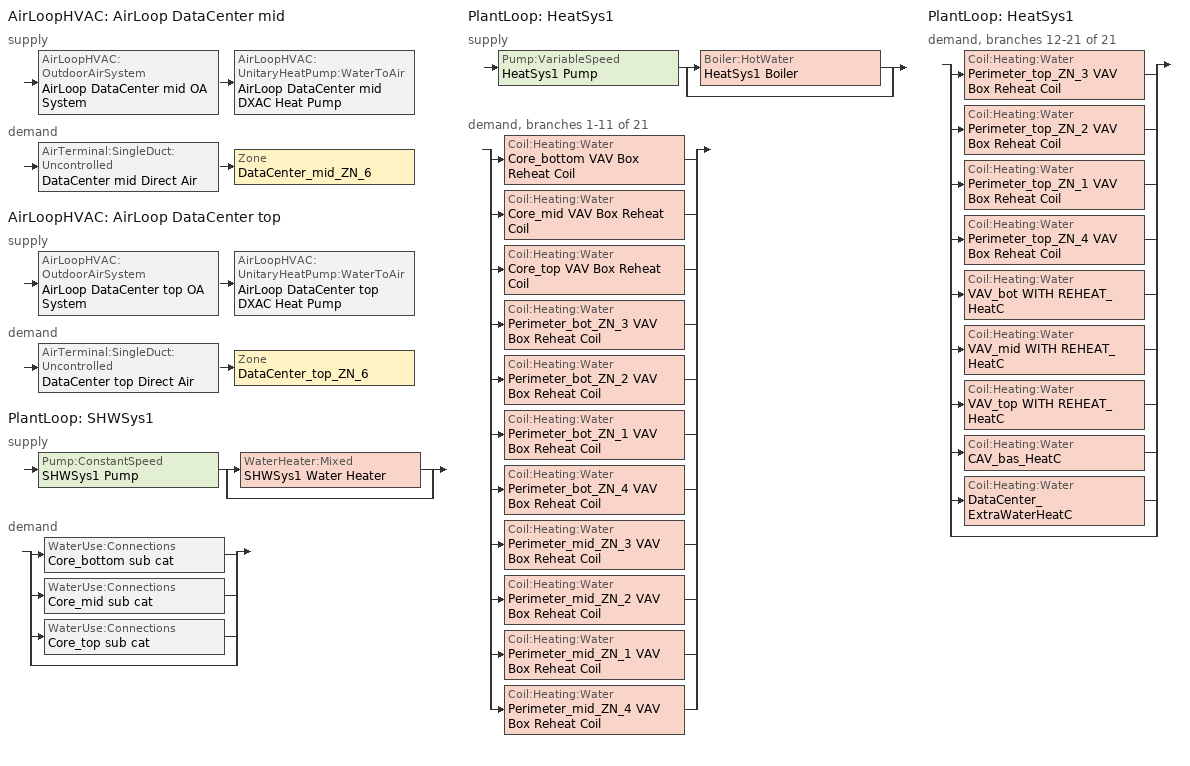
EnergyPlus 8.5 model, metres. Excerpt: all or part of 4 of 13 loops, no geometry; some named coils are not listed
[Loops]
AirLoopHVAC 'AirLoop DataCenter mid'
 supply: AirLoopHVAC:OutdoorAirSystem 'AirLoop DataCenter mid OA System' > AirLoopHVAC:UnitaryHeatPump:WaterToAir 'AirLoop DataCenter mid DXAC Heat Pump'
 demand: AirTerminal:SingleDuct:Uncontrolled 'DataCenter mid Direct Air' > Zone 'DataCenter_mid_ZN_6'
AirLoopHVAC 'AirLoop DataCenter top'
 supply: AirLoopHVAC:OutdoorAirSystem 'AirLoop DataCenter top OA System' > AirLoopHVAC:UnitaryHeatPump:WaterToAir 'AirLoop DataCenter top DXAC Heat Pump'
 demand: AirTerminal:SingleDuct:Uncontrolled 'DataCenter top Direct Air' > Zone 'DataCenter_top_ZN_6'
PlantLoop 'SHWSys1'
 supply: Pump:ConstantSpeed 'SHWSys1 Pump' > split
  | WaterHeater:Mixed 'SHWSys1 Water Heater'
  | bypass
 demand: split
  | WaterUse:Connections 'Core_bottom sub cat'
  | WaterUse:Connections 'Core_mid sub cat'
  | WaterUse:Connections 'Core_top sub cat'
  | bypass
PlantLoop 'HeatSys1'
 supply: Pump:VariableSpeed 'HeatSys1 Pump' > split
  | Boiler:HotWater 'HeatSys1 Boiler'
  | bypass
 demand, branches 1-11 of 21: split
  | Coil:Heating:Water 'Core_bottom VAV Box Reheat Coil'
  | Coil:Heating:Water 'Core_mid VAV Box Reheat Coil'
  | Coil:Heating:Water 'Core_top VAV Box Reheat Coil'
  | Coil:Heating:Water 'Perimeter_bot_ZN_3 VAV Box Reheat Coil'
  | Coil:Heating:Water 'Perimeter_bot_ZN_2 VAV Box Reheat Coil'
  | Coil:Heating:Water 'Perimeter_bot_ZN_1 VAV Box Reheat Coil'
  | Coil:Heating:Water 'Perimeter_bot_ZN_4 VAV Box Reheat Coil'
  | Coil:Heating:Water 'Perimeter_mid_ZN_3 VAV Box Reheat Coil'
  | Coil:Heating:Water 'Perimeter_mid_ZN_2 VAV Box Reheat Coil'
  | Coil:Heating:Water 'Perimeter_mid_ZN_1 VAV Box Reheat Coil'
  | Coil:Heating:Water 'Perimeter_mid_ZN_4 VAV Box Reheat Coil'
PlantLoop 'HeatSys1'
 demand, branches 12-21 of 21: split
  | Coil:Heating:Water 'Perimeter_top_ZN_3 VAV Box Reheat Coil'
  | Coil:Heating:Water 'Perimeter_top_ZN_2 VAV Box Reheat Coil'
  | Coil:Heating:Water 'Perimeter_top_ZN_1 VAV Box Reheat Coil'
  | Coil:Heating:Water 'Perimeter_top_ZN_4 VAV Box Reheat Coil'
  | Coil:Heating:Water 'VAV_bot WITH REHEAT_HeatC'
  | Coil:Heating:Water 'VAV_mid WITH REHEAT_HeatC'
  | Coil:Heating:Water 'VAV_top WITH REHEAT_HeatC'
  | Coil:Heating:Water 'CAV_bas_HeatC'
  | Coil:Heating:Water 'DataCenter_ExtraWaterHeatC'
  | bypass
[DesignSpecification:OutdoorAir] Outdoor Air Method=Flow/Area; Outdoor Air Flow per Zone Floor Area {m3/s-m2}=0.000431773; Outdoor Air Flow per Zone {m3/s}=0
SZ DSOA DataCenter_mid_ZN_6; SZ DSOA DataCenter_top_ZN_6
[Sizing:Zone] Zone Cooling Design Supply Air Temperature Input Method=SupplyAirTemperature; Zone Cooling Design Supply Air Temperature {C}=12.8; Zone Heating Design Supply Air Temperature Input Method=SupplyAirTemperature; Zone Heating Design Supply Air Temperature {C}=40; Zone Cooling Design Supply Air Humidity Ratio {kgWater/kgDryAir}=0.0085; Zone Heating Design Supply Air Humidity Ratio {kgWater/kgDryAir}=0.008; Zone Heating Sizing Factor=0; Zone Cooling Sizing Factor=1.2; Cooling Design Air Flow Method=DesignDay; Cooling Design Air Flow Rate {m3/s}=0; Cooling Minimum Air Flow {m3/s}=0; Cooling Minimum Air Flow Fraction=0; Heating Design Air Flow Method=DesignDay; Heating Design Air Flow Rate {m3/s}=0
Name | Design Specification Outdoor Air Object
DataCenter_mid_ZN_6 | SZ DSOA DataCenter_mid_ZN_6
DataCenter_top_ZN_6 | SZ DSOA DataCenter_top_ZN_6
[Sizing:System] Type of Load to Size On=Sensible; Design Outdoor Air Flow Rate {m3/s}=autosize; Central Heating Maximum System Air Flow Ratio=1; Preheat Design Temperature {C}=7; Preheat Design Humidity Ratio {kgWater/kgDryAir}=0.008; Precool Design Temperature {C}=12.8; Precool Design Humidity Ratio {kgWater/kgDryAir}=0.008; Central Cooling Design Supply Air Temperature {C}=12.8; Central Heating Design Supply Air Temperature {C}=40; Type of Zone Sum to Use=Coincident; 100% Outdoor Air in Cooling=No; 100% Outdoor Air in Heating=No; Central Cooling Design Supply Air Humidity Ratio {kgWater/kgDryAir}=0.0085; Central Heating Design Supply Air Humidity Ratio {kgWater/kgDryAir}=0.008; Cooling Supply Air Flow Rate Method=DesignDay; Cooling Supply Air Flow Rate {m3/s}=0; Heating Supply Air Flow Rate Method=DesignDay; Heating Supply Air Flow Rate {m3/s}=0; System Outdoor Air Method=ZoneSum; Zone Maximum Outdoor Air Fraction=1; Cooling Design Capacity Method=CoolingDesignCapacity; Cooling Design Capacity {W}=autosize; Heating Design Capacity Method=HeatingDesignCapacity; Heating Design Capacity {W}=autosize; Central Cooling Capacity Control Method=OnOff
AirLoop DataCenter mid; AirLoop DataCenter top
[Sizing:Plant] Loop Type=Heating
Name | Design Loop Exit Temperature {C} | Loop Design Temperature Difference {deltaC}
SHWSys1 | 60 | 5
HeatSys1 | 82 | 11
[ZoneControl:Thermostat] Control Type Schedule=Dual Zone Control Type Sched; Control 1=DataCenter Cooling Setpoints Dual SP Control
Name | Zone or ZoneList
DataCenter mid Thermostat | DataCenter_mid_ZN_6
DataCenter top Thermostat | DataCenter_top_ZN_6
[ThermostatSetpoint:DualSetpoint]
DataCenter Cooling Setpoints Dual SP Control: Heating Setpoint Temperature Schedule=HTGSETP_DC_SCH; Cooling Setpoint Temperature Schedule=CLGSETP_DC_SCH
[AirTerminal:SingleDuct:Uncontrolled] Availability Schedule=Always_On; Maximum Air Flow Rate {m3/s}=autosize
DataCenter mid Direct Air; DataCenter top Direct Air
[Zone equipment]
DataCenter_mid_ZN_6: DataCenter mid Direct Air
DataCenter_top_ZN_6: DataCenter top Direct Air
[Fan:OnOff] Availability Schedule=Always_On; Fan Total Efficiency=0.55575; Pressure Rise {Pa}=622.5; Maximum Flow Rate {m3/s}=autosize; Motor Efficiency=0.855; Motor In Airstream Fraction=1
DataCenter mid Supply Fan; DataCenter top Supply Fan
[Coil:Heating:Water] Availability Schedule=ALWAYS_ON; U-Factor Times Area Value {W/K}=AUTOSIZE; Maximum Water Flow Rate {m3/s}=AUTOSIZE; Performance Input Method=UFactorTimesAreaAndDesignWaterFlowRate; Rated Capacity {W}=AUTOSIZE; Rated Inlet Water Temperature {C}=82.2; Rated Inlet Air Temperature {C}=12.8; Rated Outlet Water Temperature {C}=71.1; Rated Outlet Air Temperature {C}=40
Core_bottom VAV Box Reheat Coil; Core_mid VAV Box Reheat Coil; Core_top VAV Box Reheat Coil; Perimeter_bot_ZN_3 VAV Box Reheat Coil; Perimeter_bot_ZN_2 VAV Box Reheat Coil; Perimeter_bot_ZN_1 VAV Box Reheat Coil; Perimeter_bot_ZN_4 VAV Box Reheat Coil; Perimeter_mid_ZN_3 VAV Box Reheat Coil; Perimeter_mid_ZN_2 VAV Box Reheat Coil; Perimeter_mid_ZN_1 VAV Box Reheat Coil; Perimeter_mid_ZN_4 VAV Box Reheat Coil; Perimeter_top_ZN_3 VAV Box Reheat Coil; Perimeter_top_ZN_2 VAV Box Reheat Coil; Perimeter_top_ZN_1 VAV Box Reheat Coil; Perimeter_top_ZN_4 VAV Box Reheat Coil
[Coil:Heating:Electric] Availability Schedule=ALWAYS_OFF; Efficiency=1; Nominal Capacity {W}=autosize
Heat Pump DX Supp Heating Coil AirLoop DataCenter mid; Heat Pump DX Supp Heating Coil AirLoop DataCenter top
[AirLoopHVAC:UnitaryHeatPump:WaterToAir] Availability Schedule=Always_On; Supply Air Flow Rate {m3/s}=autosize; Heating Convergence=0.001; Cooling Convergence=0.001; Maximum Cycling Rate {cycles/hr}=2.5; Heat Pump Time Constant {s}=60; Fraction of On-Cycle Power Use=0.01; Heat Pump Fan Delay Time {s}=60; Maximum Supply Air Temperature from Supplemental Heater {C}=50; Fan Placement=BlowThrough; Supply Air Fan Operating Mode Schedule=SupplyFanSch
Name | Controlling Zone or Thermostat Location | Supply Air Fan | Heating Coil | Cooling Coil | Supplemental Heating Coil
AirLoop DataCenter mid DXAC Heat Pump | DataCenter_mid_ZN_6 | DataCenter mid Supply Fan | Heat Pump HEATING Mode AirLoop DataCenter mid | Heat Pump Cooling Mode AirLoop DataCenter mid | Heat Pump DX Supp Heating Coil AirLoop DataCenter mid
AirLoop DataCenter top DXAC Heat Pump | DataCenter_top_ZN_6 | DataCenter top Supply Fan | Heat Pump HEATING Mode AirLoop DataCenter top | Heat Pump Cooling Mode AirLoop DataCenter top | Heat Pump DX Supp Heating Coil AirLoop DataCenter top
[Controller:OutdoorAir] Minimum Outdoor Air Flow Rate {m3/s}=0; Maximum Outdoor Air Flow Rate {m3/s}=autosize; Economizer Control Type=NoEconomizer; Economizer Control Action Type=ModulateFlow; Lockout Type=NoLockout; Minimum Limit Type=FixedMinimum; Minimum Outdoor Air Schedule=MinOA_MotorizedDamper_sched
AirLoop DataCenter mid OA Controller; AirLoop DataCenter top OA Controller
[AirLoopHVAC] Design Supply Air Flow Rate {m3/s}=autosize
AirLoop DataCenter mid; AirLoop DataCenter top
[Pump:VariableSpeed]
HeatSys1 Pump: Design Maximum Flow Rate {m3/s}=AUTOSIZE; Design Pump Head {Pa}=179352; Design Power Consumption {W}=AUTOSIZE; Motor Efficiency=0.9; Fraction of Motor Inefficiencies to Fluid Stream=0; Coefficient 1 of the Part Load Performance Curve=0; Coefficient 2 of the Part Load Performance Curve=0.0205; Coefficient 3 of the Part Load Performance Curve=0.4101; Coefficient 4 of the Part Load Performance Curve=0.5753; Design Minimum Flow Rate {m3/s}=0; Pump Control Type=Intermittent
[Pump:ConstantSpeed]
SHWSys1 Pump: Design Flow Rate {m3/s}=AUTOSIZE; Design Pump Head {Pa}=29891; Design Power Consumption {W}=AUTOSIZE; Motor Efficiency=0.3; Fraction of Motor Inefficiencies to Fluid Stream=0; Pump Control Type=Intermittent
[Boiler:HotWater]
HeatSys1 Boiler: Fuel Type=NATURALGAS; Nominal Capacity {W}=886046; Nominal Thermal Efficiency=0.8125; Efficiency Curve Temperature Evaluation Variable=LeavingBoiler; Normalized Boiler Efficiency Curve=HeatSys1 Boiler Efficiency Curve; Design Water Outlet Temperature {C}=81; Design Water Flow Rate {m3/s}=AUTOSIZE; Minimum Part Load Ratio=0; Maximum Part Load Ratio=1.2; Optimum Part Load Ratio=1; Water Outlet Upper Temperature Limit {C}=95; Boiler Flow Mode=LeavingSetpointModulated
[WaterHeater:Mixed]
SHWSys1 Water Heater: Tank Volume {m3}=1.135624; Setpoint Temperature Schedule=SHWSys1 Water Heater Setpoint Temperature Schedule; Deadband Temperature Difference {deltaC}=2; Maximum Temperature Limit {C}=82.2222; Heater Control Type=Cycle; Heater Maximum Capacity {W}=87921.32; Heater Fuel Type=NATURALGAS; Heater Thermal Efficiency=0.803989; Off Cycle Parasitic Fuel Consumption Rate {W}=7280.88; Off Cycle Parasitic Fuel Type=NATURALGAS; Off Cycle Parasitic Heat Fraction to Tank=0.8; On Cycle Parasitic Fuel Consumption Rate {W}=7280.88; On Cycle Parasitic Fuel Type=NATURALGAS; Ambient Temperature Indicator=zone; Ambient Temperature Zone=BASEMENT; Off Cycle Loss Coefficient to Ambient Temperature {W/K}=11.2541; On Cycle Loss Coefficient to Ambient Temperature {W/K}=11.2541; Use Side Effectiveness=1; Source Side Effectiveness=1; Use Side Design Flow Rate {m3/s}=AUTOSIZE; Source Side Design Flow Rate {m3/s}=AUTOSIZE; Indirect Water Heating Recovery Time {hr}=1.5
[PlantLoop] Fluid Type=WATER; Minimum Loop Temperature {C}=10; Maximum Loop Flow Rate {m3/s}=AUTOSIZE; Minimum Loop Flow Rate {m3/s}=0; Plant Loop Volume {m3}=AUTOSIZE; Load Distribution Scheme=Optimal
Name | Plant Equipment Operation Scheme | Maximum Loop Temperature {C}
SHWSys1 | SHWSys1 Loop Operation Scheme List | 60
HeatSys1 | HeatSys1 Loop Operation Scheme List | 100
[PlantEquipmentList]
SHWSys1 Equipment List: SHWSys1 Water Heater
HeatSys1 Equipment List: HeatSys1 Boiler
[PlantEquipmentOperation:HeatingLoad] Load Range 1 Lower Limit {W}=0; Load Range 1 Upper Limit {W}=1000000000000000
Name | Range 1 Equipment List
SHWSys1 Operation Scheme | SHWSys1 Equipment List
HeatSys1 Operation Scheme | HeatSys1 Equipment List
[PlantEquipmentOperationSchemes] Control Scheme 1 Schedule=PlantOnSched
Name | Control Scheme 1
SHWSys1 Loop Operation Scheme List | SHWSys1 Operation Scheme
HeatSys1 Loop Operation Scheme List | HeatSys1 Operation Scheme
[EnergyManagementSystem:Sensor]
BoilerPLR: Output:Variable or Output:Meter Index Key=HeatSys1 Boiler; Output:Variable or Output:Meter=Boiler Part Load Ratio
[ExternalInterface:FunctionalMockupUnitExport:From:Variable]
Name | Output:Variable Index Key | Output:Variable | FMU Variable
 | HEATSYS1 BOILER | Boiler Gas Rate | PBoiler
 | HeatSys1 Pump | Pump Electric Power | PHWPum
 | Core_bottom VAV Box Reheat CoilDemand Outlet Node | System Node Mass Flow Rate | floor1_zon5_valve_flow
 | Perimeter_bot_ZN_1 VAV Box Reheat CoilDemand Outlet Node | System Node Mass Flow Rate | floor1_zon1_valve_flow
 | Perimeter_bot_ZN_2 VAV Box Reheat CoilDemand Outlet Node | System Node Mass Flow Rate | floor1_zon2_valve_flow
 | Perimeter_bot_ZN_3 VAV Box Reheat CoilDemand Outlet Node | System Node Mass Flow Rate | floor1_zon3_valve_flow
 | Perimeter_bot_ZN_4 VAV Box Reheat CoilDemand Outlet Node | System Node Mass Flow Rate | floor1_zon4_valve_flow
 | Core_mid VAV Box Reheat CoilDemand Outlet Node | System Node Mass Flow Rate | floor2_zon5_valve_flow
 | Perimeter_mid_ZN_1 VAV Box Reheat CoilDemand Outlet Node | System Node Mass Flow Rate | floor2_zon1_valve_flow
 | Perimeter_mid_ZN_2 VAV Box Reheat CoilDemand Outlet Node | System Node Mass Flow Rate | floor2_zon2_valve_flow
 | Perimeter_mid_ZN_3 VAV Box Reheat CoilDemand Outlet Node | System Node Mass Flow Rate | floor2_zon3_valve_flow
 | Perimeter_mid_ZN_4 VAV Box Reheat CoilDemand Outlet Node | System Node Mass Flow Rate | floor2_zon4_valve_flow
 | Core_top VAV Box Reheat CoilDemand Outlet Node | System Node Mass Flow Rate | floor3_zon5_valve_flow
 | Perimeter_top_ZN_1 VAV Box Reheat CoilDemand Outlet Node | System Node Mass Flow Rate | floor3_zon1_valve_flow
 | Perimeter_top_ZN_2 VAV Box Reheat CoilDemand Outlet Node | System Node Mass Flow Rate | floor3_zon2_valve_flow
 | Perimeter_top_ZN_3 VAV Box Reheat CoilDemand Outlet Node | System Node Mass Flow Rate | floor3_zon3_valve_flow
 | Perimeter_top_ZN_4 VAV Box Reheat CoilDemand Outlet Node | System Node Mass Flow Rate | floor3_zon4_valve_flow
[SetpointManager:Scheduled] Control Variable=Temperature
Name | Schedule | Setpoint Node or NodeList
SHWSys1 Loop Setpoint Manager | SHWSys1-Loop-Temp-Schedule | SHWSys1 Supply Outlet Node
HeatSys1 Loop Setpoint Manager | HW-Loop-Temp-Schedule | HeatSys1 Supply Outlet Node
HeatSys1 Boiler Setpoint Manager | HW-Loop-Temp-Schedule | HeatSys1 Supply Equipment Outlet Node
[SetpointManager:SingleZone:Reheat] Control Variable=Temperature; Minimum Supply Air Temperature {C}=10; Maximum Supply Air Temperature {C}=50
Name | Control Zone | Setpoint Node or NodeList
DataCenter_mid_ZN_6 SupAirTemp Manager | DataCenter_mid_ZN_6 | AirLoop DataCenter mid Supply Air Outlet
DataCenter_top_ZN_6 SupAirTemp Manager | DataCenter_top_ZN_6 | AirLoop DataCenter top Supply Air Outlet
[SetpointManager:MixedAir] Control Variable=Temperature
Name | Setpoint Node or NodeList
DataCenter mid OAMixed Air Temp Manager | DataCenter mid Mixed Air Outlet
DataCenter top OAMixed Air Temp Manager | DataCenter top Mixed Air Outlet
[WaterUse:Equipment] Peak Flow Rate {m3/s}=3.66667e-05; Flow Rate Fraction Schedule=BLDG_SWH_SCH
Name | Target Temperature Schedule | Hot Water Supply Temperature Schedule | Zone | Sensible Fraction Schedule | Latent Fraction Schedule
Core_bottom sub cat | Core_bottom sub cat Temp Sched | Core_bottom sub catHot Supply Temp Sched | Core_bottom | Core_bottom sub cat Sensible fract sched | Core_bottom sub cat Latent fract sched
Core_mid sub cat | Core_mid sub cat Temp Sched | Core_mid sub catHot Supply Temp Sched | Core_mid | Core_mid sub cat Sensible fract sched | Core_mid sub cat Latent fract sched
Core_top sub cat | Core_top sub cat Temp Sched | Core_top sub catHot Supply Temp Sched | Core_top | Core_top sub cat Sensible fract sched | Core_top sub cat Latent fract sched
[WaterUse:Connections]
Name | Water Use Equipment 1
Core_bottom sub cat | Core_bottom sub cat
Core_mid sub cat | Core_mid sub cat
Core_top sub cat | Core_top sub cat
[Schedule:Compact]
ALWAYS_ON; PlantOnSched; SupplyFanSch: Through: 12/31, For: AllDays, Until: 24:00, 1
ALWAYS_OFF: Through: 12/31, For: AllDays, Until: 24:00, 0
BLDG_SWH_SCH: Through: 12/31, For: Weekdays SummerDesignDay, Until: 05:00, 0, Until: 06:00, 0, Until: 07:00, 0.07, Until: 08:00, 0.19, Until: 09:00, 0.35, Until: 10:00, 0.38, Until: 11:00, 0.39, Until: 12:00, 0.47, Until: 13:00, 0.57, Until: 14:00, 0.54, Until: 15:00, 0.34, Until: 16:00, 0.33, Until: 17:00, 0.44, Until: 18:00, 0.26, Until: 19:00, 0.21, Until: 20:00, 0.15, Until: 21:00, 0.17, Until: 22:00, 0.08, Until: 24:00, 0.05, For: Saturday WinterDesignDay, Until: 05:00, 0, Until: 06:00, 0, Until: 07:00, 0.07, Until: 08:00, 0.11, Until: 09:00, 0.15, Until: 10:00, 0.21, Until: 11:00, 0.19, Until: 12:00, 0.23, Until: 13:00, 0.2, Until: 14:00, 0.19, Until: 15:00, 0.15, Until: 16:00, 0.13, Until: 17:00, 0.14, Until: 21:00, 0.07, Until: 22:00, 0.09, Until: 24:00, 0.05, For: Sunday Holidays AllOtherDays, Until: 06:00, 0, Until: 07:00, 0.07, Until: 11:00, 0.04, Until: 13:00, 0.06, Until: 14:00, 0.09, Until: 15:00, 0.06, Until: 21:00, 0.04, Until: 22:00, 0.07, Until: 24:00, 0.04
MinOA_MotorizedDamper_Sched: Through: 12/31, For: Weekdays SummerDesignDay, Until: 07:00, 0, Until: 22:00, 1, Until: 24:00, 0, For: Saturday WinterDesignDay, Until: 07:00, 0, Until: 18:00, 1, Until: 24:00, 0, For: Sunday Holidays AllOtherDays, Until: 24:00, 0
Dual Zone Control Type Sched: Through: 12/31, For: AllDays, Until: 24:00, 4
HW-Loop-Temp-Schedule: Through: 12/31, For: AllDays, Until: 24:00, 82
Core_bottom sub cat Latent fract sched; Core_mid sub cat Latent fract sched; Core_top sub cat Latent fract sched: Through: 12/31, For: AllDays, Until: 24:00, 0.05
Core_bottom sub cat Sensible fract sched; Core_mid sub cat Sensible fract sched; Core_top sub cat Sensible fract sched: Through: 12/31, For: AllDays, Until: 24:00, 0.2
Core_bottom sub cat Temp Sched; Core_mid sub cat Temp Sched; Core_top sub cat Temp Sched; SHWSys1-Loop-Temp-Schedule; SHWSys1 Water Heater Setpoint Temperature Schedule: Through: 12/31, For: AllDays, Until: 24:00, 60
Core_bottom sub catHot Supply Temp Sched; Core_mid sub catHot Supply Temp Sched; Core_top sub catHot Supply Temp Sched: Through: 12/31, For: AllDays, Until: 24:00, 55
CLGSETP_DC_SCH: THROUGH: 12/31, FOR SummerDesignDay, UNTIL: 24:00, 27, FOR WinterDesignDay, UNTIL: 24:00, 27, FOR:AllOtherDays, UNTIL: 24:00, 27
HTGSETP_DC_SCH: THROUGH: 12/31, FOR:AllDays, UNTIL: 24:00, 18
[Curve:Quadratic]
HeatSys1 Boiler Efficiency Curve: Coefficient1 Constant=1; Coefficient2 x=0; Coefficient3 x**2=0; Minimum Value of x=0; Maximum Value of x=1
